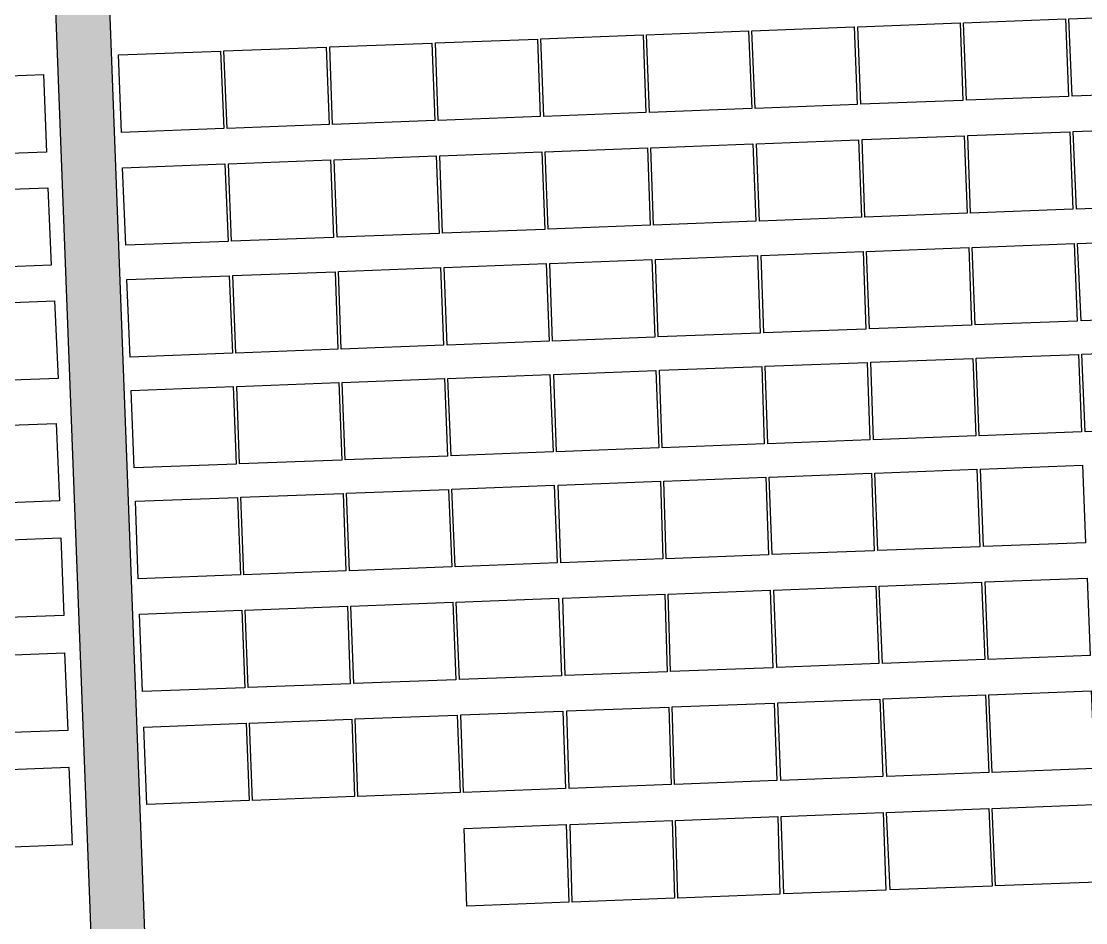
# Model space of a CAD drawing. Header units: metres. Extents: x 1956498 to 1957612, y 2277909 to 2278547.
# Drawn here: x 1956803.3 to 1956881.9, y 2278049.8 to 2278116.3 of the extents above; entities that cross this region are included whole.
import ezdxf

# ---------------------------------------------------------------- set-up
doc = ezdxf.new("R2010")
doc.units = ezdxf.units.M
doc.layers.add('PVcase PV Modules (full frames)', color=142, linetype='Continuous')
doc.layers.add('UBS-100-Circulation intérieure lourde', color=252, linetype='Continuous')

# ---------------------------------------------------------------- blocks, each defined once
blk = doc.blocks.new('3P6@20DEG F FX ID1 PVBlock')
at = {"color": 0, "transparency": 33554687}
blk.add_polyline3d([(0, 0, 2.083586713139974), (7.539539347030692, 0.2870042413902952, 2.083586713139975), (7.757297679336461, -5.433460050740019, 1.675326544159361e-15), (0.2177583323057694, -5.720464292130313, 0)], close=True, dxfattribs=at)

msp = doc.modelspace()

# ---------------------------------------------------------------- hatches: boundary and pattern name
at = {"layer": 'UBS-100-Circulation intérieure lourde', "transparency": 33554687}
h = msp.add_hatch(color=256, dxfattribs=at)
h.dxf.hatch_style = 1
edge = h.paths.add_edge_path()
edge.add_arc((1956764.775937202, 2278354.047734615), 10.98888332588078, 38.055118836919576, 92.19845196404327, ccw=False)
edge.add_arc((1956785.235277975, 2278370.073881621), 15.0000000032406, 218.0847095287733, 272.1729597382801)
edge.add_line((1956785.804021141, 2278355.084667789), (1956796.795983654, 2278355.501741271))
edge.add_line((1956796.795983654, 2278355.501741271), (1956798.696412464, 2278305.415981365))
edge.add_line((1956798.696412464, 2278305.415981365), (1956793.250331421, 2278305.209338011))
edge.add_line((1956793.250331421, 2278305.209338011), (1956793.705325957, 2278293.21796695))
edge.add_line((1956793.705325957, 2278293.21796695), (1956799.151407176, 2278293.424610309))
edge.add_line((1956799.151407176, 2278293.424610309), (1956805.262231156, 2278132.373971497))
edge.add_line((1956805.262231156, 2278132.373971497), (1956799.816150151, 2278132.167328046))
edge.add_line((1956799.816150151, 2278132.167328046), (1956800.271144691, 2278120.175957077))
edge.add_line((1956800.271144691, 2278120.175957077), (1956805.717225689, 2278120.382600434))
edge.add_line((1956805.717225689, 2278120.382600434), (1956808.505499487, 2278046.968937048))
edge.add_line((1956808.505499487, 2278046.968937048), (1956797.471805961, 2278046.520477231))
edge.add_arc((1956798.050883183, 2278031.558597255), 14.97308194175755, 92.21644131539423, 143.3305284562901)
edge.add_arc((1956776.381759162, 2278046.057097211), 11.14352137835336, 272.4211575891524, 330.0899243735837, ccw=False)
edge.add_line((1956776.852512727, 2278034.923523671), (1956777.009638957, 2278030.929814869))
edge.add_line((1956777.009638957, 2278030.929814869), (1956811.05939886, 2278032.310913297))
edge.add_line((1956811.05939886, 2278032.310913297), (1956845.09821501, 2278033.703832236))
edge.add_line((1956845.09821501, 2278033.703832236), (1956844.941310405, 2278037.691699671))
edge.add_arc((1956844.479915648, 2278048.799243783), 11.11712288870125, 215.1122603936908, 272.3786340929611, ccw=False)
edge.add_line((1956835.38581278, 2278042.404893593), (1956835.385812779, 2278042.404893593))
edge.add_arc((1956824.047902401, 2278032.596641205), 14.99166523962915, 40.86258006122761, 92.23155383180028)
edge.add_line((1956823.464155207, 2278047.576937126), (1956812.498220958, 2278047.131225021))
edge.add_line((1956812.498220958, 2278047.131225021), (1956800.793107333, 2278355.653406116))
edge.add_line((1956800.793107333, 2278355.653406116), (1956811.785325112, 2278356.070489282))
edge.add_arc((1956811.231408061, 2278371.033193459), 14.9729536298442, 272.1201129472284, 326.3140567721247)
edge.add_arc((1956832.785994752, 2278356.711410502), 10.90591148877471, 91.9203326248624, 146.5138370824924, ccw=False)
edge.add_line((1956832.420539268, 2278367.611197091), (1956832.168946329, 2278371.604529158))
edge.add_line((1956832.168946329, 2278371.604529158), (1956798.235802155, 2278370.316987037))
edge.add_line((1956798.235802155, 2278370.316987037), (1956764.21250126, 2278369.026024087))
edge.add_line((1956764.21250126, 2278369.026024087), (1956764.35439473, 2278365.028529609))

# ---------------------------------------------------------------- linework, layer by layer
msp.add_lwpolyline([(1956796.795983654, 2278355.501741271), (1956798.696412464, 2278305.415981365), (1956793.250331421, 2278305.209338011), (1956793.705325957, 2278293.217966949), (1956799.151407176, 2278293.424610308), (1956805.262231156, 2278132.373971497), (1956799.816150151, 2278132.167328045), (1956800.271144692, 2278120.175957076), (1956805.717225689, 2278120.382600434), (1956808.505499487, 2278046.968937048), (1956797.471805961, 2278046.52047723, 0.2268002442284344), (1956786.041064621, 2278040.500489724, -0.2570762172775547), (1956776.852512727, 2278034.92352367), (1956844.941310405, 2278037.69169967, -0.2552052530752312), (1956835.38581278, 2278042.404893592), (1956835.38581278, 2278042.404893592, 0.2279698997739576), (1956823.464155208, 2278047.576937125), (1956812.498220959, 2278047.131225021), (1956800.793107334, 2278355.653406115)], format="xyb", dxfattribs=at)

# ---------------------------------------------------------------- block references
at = {"layer": 'PVcase PV Modules (full frames)', "color": 144, "true_color": 0x007ca5, "transparency": 33554687, "extrusion": (0.004465130185348807, 0.0001699720954516461, 0.9999900168111253), "rotation": 359.9999782576459}
msp.add_blockref('3P6@20DEG F FX ID1 PVBlock', (1956842.793942169, 2278114.287144008, 9739.045450364352), dxfattribs=at)
at = {"layer": 'PVcase PV Modules (full frames)', "color": 144, "true_color": 0x007ca5, "transparency": 33554687, "extrusion": (-0.0002404510007188442, -9.153139718015754e-06, 0.9999999710497677), "rotation": 359.9999999369494}
msp.add_blockref('3P6@20DEG F FX ID1 PVBlock', (1956872.934003578, 2278116.207705443, 122.7606528391332), dxfattribs=at)
at = {"layer": 'PVcase PV Modules (full frames)', "color": 144, "true_color": 0x007ca5, "transparency": 33554687, "extrusion": (-0.01262729253830474, -0.0004806774457907387, 0.9999201570287226), "rotation": 359.9998261102386}
msp.add_blockref('3P6@20DEG F FX ID1 PVBlock', (1956732.395962489, 2278104.658393991, -25191.04628782118), dxfattribs=at)
at = {"layer": 'PVcase PV Modules (full frames)', "color": 144, "true_color": 0x007ca5, "transparency": 33554687, "extrusion": (-0.007596525771502273, -0.0002891735178901191, 0.9999711041699553), "rotation": 359.9999370678653}
msp.add_blockref('3P6@20DEG F FX ID1 PVBlock', (1956797.663556142, 2278111.100125132, -14909.99808507604), dxfattribs=at)
at = {"layer": 'PVcase PV Modules (full frames)', "color": 144, "true_color": 0x007ca5, "transparency": 33554687, "extrusion": (-0.009394792952423625, -0.0003576273430274145, 0.9999558040073896), "rotation": 359.9999037456887}
msp.add_blockref('3P6@20DEG F FX ID1 PVBlock', (1956776.664099775, 2278109.112313121, -18584.90339205904), dxfattribs=at)
at = {"layer": 'PVcase PV Modules (full frames)', "color": 144, "true_color": 0x007ca5, "transparency": 33554687, "extrusion": (0.004147744693461046, 0.0001578903251822985, 0.9999913856051976), "rotation": 359.999981238738}
msp.add_blockref('3P6@20DEG F FX ID1 PVBlock', (1956806.68721788, 2278113.019023739, 9090.261524175376), dxfattribs=at)
at = {"layer": 'PVcase PV Modules (full frames)', "color": 144, "true_color": 0x007ca5, "transparency": 33554687, "extrusion": (0.004794491113222345, 0.0001825097292376117, 0.9999884897063386), "rotation": 359.9999749317694}
msp.add_blockref('3P6@20DEG F FX ID1 PVBlock', (1956808.420801146, 2278112.860068576, 10411.92070142839), dxfattribs=at)
at = {"layer": 'PVcase PV Modules (full frames)', "color": 144, "true_color": 0x007ca5, "transparency": 33554687, "extrusion": (0.005366900050826471, 0.000204299361911496, 0.9999855772187993), "rotation": 359.9999685886722}
msp.add_blockref('3P6@20DEG F FX ID1 PVBlock', (1956810.167621517, 2278112.700328377, 11581.67184979202), dxfattribs=at)
at = {"layer": 'PVcase PV Modules (full frames)', "color": 144, "true_color": 0x007ca5, "transparency": 33554687, "extrusion": (-0.008130082300901093, -0.000309484173476691, 0.9999669024429393), "rotation": 359.9999279169372}
msp.add_blockref('3P6@20DEG F FX ID1 PVBlock', (1956750.80908275, 2278108.990218509, -16000.04379899994), dxfattribs=at)
at = {"layer": 'PVcase PV Modules (full frames)', "color": 144, "true_color": 0x007ca5, "transparency": 33554687, "extrusion": (-0.006472052051869001, -0.0002463686843303909, 0.999979025702394), "rotation": 359.9999543201457}
msp.add_blockref('3P6@20DEG F FX ID1 PVBlock', (1956781.268935773, 2278111.091372663, -12611.78698470117), dxfattribs=at)
at = {"layer": 'PVcase PV Modules (full frames)', "color": 144, "true_color": 0x007ca5, "transparency": 33554687, "extrusion": (-0.01013256317447021, -0.0003857117090811871, 0.9999485898734959), "rotation": 359.9998880340482}
msp.add_blockref('3P6@20DEG F FX ID1 PVBlock', (1956703.182375619, 2278104.517417885, -20092.21480295467), dxfattribs=at)
at = {"layer": 'PVcase PV Modules (full frames)', "color": 144, "true_color": 0x007ca5, "transparency": 33554687, "extrusion": (-0.01403634728343619, -0.0005343152968038929, 0.999901342864436), "rotation": 359.9997851349223}
msp.add_blockref('3P6@20DEG F FX ID1 PVBlock', (1956696.811675492, 2278093.502538368, -28071.06991027628), dxfattribs=at)
at = {"layer": 'PVcase PV Modules (full frames)', "color": 144, "true_color": 0x007ca5, "transparency": 33554687, "extrusion": (-0.003276014279067355, -0.0001247065569487071, 0.9999946260749195), "rotation": 359.9999882961464}
msp.add_blockref('3P6@20DEG F FX ID1 PVBlock', (1956849.07829966, 2278106.544366863, -6081.055282826434), dxfattribs=at)
at = {"layer": 'PVcase PV Modules (full frames)', "color": 144, "true_color": 0x007ca5, "transparency": 33554687, "extrusion": (0.006367118261743578, 0.0002423742171030242, 0.9999797003238515), "rotation": 359.9999557894016}
msp.add_blockref('3P6@20DEG F FX ID1 PVBlock', (1956821.783663779, 2278104.345957854, 13625.49464796801), dxfattribs=at)
at = {"layer": 'PVcase PV Modules (full frames)', "color": 144, "true_color": 0x007ca5, "transparency": 33554687, "extrusion": (0.003985068869502199, 0.000151697818014571, 0.9999920480753222), "rotation": 359.9999826815295}
msp.add_blockref('3P6@20DEG F FX ID1 PVBlock', (1956855.167899587, 2278106.575918573, 8757.563104435056), dxfattribs=at)
at = {"layer": 'PVcase PV Modules (full frames)', "color": 144, "true_color": 0x007ca5, "transparency": 33554687, "extrusion": (0.005542867856959036, 0.0002109978489653611, 0.9999846159295792), "rotation": 359.9999664950835}
msp.add_blockref('3P6@20DEG F FX ID1 PVBlock', (1956808.508432373, 2278104.22245757, 11941.00630586778), dxfattribs=at)
at = {"layer": 'PVcase PV Modules (full frames)', "color": 144, "true_color": 0x007ca5, "transparency": 33554687, "extrusion": (0.005645245205420819, 0.0002148950012817551, 0.999984042386032), "rotation": 359.9999652459649}
msp.add_blockref('3P6@20DEG F FX ID1 PVBlock', (1956815.114243083, 2278104.429362571, 12150.2211479826), dxfattribs=at)
at = {"layer": 'PVcase PV Modules (full frames)', "color": 144, "true_color": 0x007ca5, "transparency": 33554687, "extrusion": (-0.004568549797122214, -0.0001739089231351033, 0.9999895489996071), "rotation": 359.9999772388007}
msp.add_blockref('3P6@20DEG F FX ID1 PVBlock', (1956800.986783567, 2278104.319325712, -8722.165809677717), dxfattribs=at)
at = {"layer": 'PVcase PV Modules (full frames)', "color": 144, "true_color": 0x007ca5, "transparency": 33554687, "extrusion": (0.003367922594808525, 0.0001282051893216707, 0.999994320314283), "rotation": 359.9999876302313}
msp.add_blockref('3P6@20DEG F FX ID1 PVBlock', (1956813.227215677, 2278105.155896392, 7496.381777959659), dxfattribs=at)
at = {"layer": 'PVcase PV Modules (full frames)', "color": 144, "true_color": 0x007ca5, "transparency": 33554687, "extrusion": (0.003877136356482231, 0.0001475891997562362, 0.9999924729872227), "rotation": 359.9999836069438}
msp.add_blockref('3P6@20DEG F FX ID1 PVBlock', (1956817.094310395, 2278105.159606186, 8536.986376941437), dxfattribs=at)
at = {"layer": 'PVcase PV Modules (full frames)', "color": 144, "true_color": 0x007ca5, "transparency": 33554687, "extrusion": (-0.01286632713447771, -0.0004897766678761937, 0.9999171054366878), "rotation": 359.9998194641849}
msp.add_blockref('3P6@20DEG F FX ID1 PVBlock', (1956656.737148204, 2278093.201491558, -25679.03548236358), dxfattribs=at)
at = {"layer": 'PVcase PV Modules (full frames)', "color": 144, "true_color": 0x007ca5, "transparency": 33554687, "extrusion": (-0.009313759781616745, -0.0003545426898882226, 0.9999565631457256), "rotation": 359.9999053990137}
msp.add_blockref('3P6@20DEG F FX ID1 PVBlock', (1956718.58246041, 2278097.358426922, -18419.29173092917), dxfattribs=at)
at = {"layer": 'PVcase PV Modules (full frames)', "color": 144, "true_color": 0x007ca5, "transparency": 33554687, "extrusion": (0.002375259846409847, 9.041794451171156e-05, 0.9999971749786383), "rotation": 359.9999938473953}
msp.add_blockref('3P6@20DEG F FX ID1 PVBlock', (1956866.504017285, 2278099.141330965, 5467.325570308233), dxfattribs=at)
at = {"layer": 'PVcase PV Modules (full frames)', "color": 144, "true_color": 0x007ca5, "transparency": 33554687, "extrusion": (-0.01432280119611947, -0.0005452196086084763, 0.9998972747745014), "rotation": 359.9997762750401}
msp.add_blockref('3P6@20DEG F FX ID1 PVBlock', (1956689.358171981, 2278084.638491756, -28656.90348815421), dxfattribs=at)
at = {"layer": 'PVcase PV Modules (full frames)', "color": 144, "true_color": 0x007ca5, "transparency": 33554687, "extrusion": (0.00533295342892177, 0.0002030071311770867, 0.9999857590965131), "rotation": 359.9999689847831}
msp.add_blockref('3P6@20DEG F FX ID1 PVBlock', (1956818.994294637, 2278096.446043577, 11511.70296772607), dxfattribs=at)
at = {"layer": 'PVcase PV Modules (full frames)', "color": 144, "true_color": 0x007ca5, "transparency": 33554687, "extrusion": (0.0123810613317039, 0.0004713042735842799, 0.9999232406502923), "rotation": 359.9998328260493}
msp.add_blockref('3P6@20DEG F FX ID1 PVBlock', (1956700.297603955, 2278087.071725106, 25915.0142967962), dxfattribs=at)
at = {"layer": 'PVcase PV Modules (full frames)', "color": 144, "true_color": 0x007ca5, "transparency": 33554687, "extrusion": (0.00612267240851852, 0.000233069007137711, 0.9999812291045347), "rotation": 359.9999591189281}
msp.add_blockref('3P6@20DEG F FX ID1 PVBlock', (1956825.249786926, 2278096.332284126, 13125.50138849236), dxfattribs=at)
at = {"layer": 'PVcase PV Modules (full frames)', "color": 144, "true_color": 0x007ca5, "transparency": 33554687, "extrusion": (0.005758603437981113, 0.0002192101579569603, 0.9999833950788136), "rotation": 359.9999638361966}
msp.add_blockref('3P6@20DEG F FX ID1 PVBlock', (1956790.727092445, 2278095.186394825, 12381.46314220911), dxfattribs=at)
at = {"layer": 'PVcase PV Modules (full frames)', "color": 144, "true_color": 0x007ca5, "transparency": 33554687, "extrusion": (-0.003364258320490956, -0.0001280657030450756, 0.9999943326665051), "rotation": 359.9999876571331}
msp.add_blockref('3P6@20DEG F FX ID1 PVBlock', (1956825.50402882, 2278097.359821844, -6261.589399260219), dxfattribs=at)
at = {"layer": 'PVcase PV Modules (full frames)', "color": 144, "true_color": 0x007ca5, "transparency": 33554687, "extrusion": (0.004315443792823706, 0.0001642740511075927, 0.9999906749359752), "rotation": 359.9999796909738}
msp.add_blockref('3P6@20DEG F FX ID1 PVBlock', (1956821.43476756, 2278096.920794945, 9432.35456002917), dxfattribs=at)
at = {"layer": 'PVcase PV Modules (full frames)', "color": 144, "true_color": 0x007ca5, "transparency": 33554687, "extrusion": (-0.01277798636905604, -0.0004864138398310466, 0.9999182398906066), "rotation": 359.9998219349089}
msp.add_blockref('3P6@20DEG F FX ID1 PVBlock', (1956659.208622848, 2278085.119312684, -25498.82652354618), dxfattribs=at)
at = {"layer": 'PVcase PV Modules (full frames)', "color": 144, "true_color": 0x007ca5, "transparency": 33554687, "extrusion": (0.002743944891370248, 0.0001044525117140805, 0.9999962299209462), "rotation": 359.9999917891573}
msp.add_blockref('3P6@20DEG F FX ID1 PVBlock', (1956809.866452142, 2278096.911930678, 6220.878270628558), dxfattribs=at)
at = {"layer": 'PVcase PV Modules (full frames)', "color": 144, "true_color": 0x007ca5, "transparency": 33554687, "extrusion": (-0.02161300837264936, -0.0008227326347991373, 0.9997660731291572), "rotation": 87.82000000000001}
msp.add_blockref('3P6@20DEG F FX ID1 PVBlock', (-2202011.986911669, 2041574.087308982, -43553.57655676675), dxfattribs=at)
at = {"layer": 'PVcase PV Modules (full frames)', "color": 144, "true_color": 0x007ca5, "transparency": 33554687, "extrusion": (-0.01445799552067673, -0.0005503659899421198, 0.999895326253104), "rotation": 359.9997720313606}
msp.add_blockref('3P6@20DEG F FX ID1 PVBlock', (1956685.93134238, 2278076.164541422, -28933.57761837918), dxfattribs=at)
at = {"layer": 'PVcase PV Modules (full frames)', "color": 144, "true_color": 0x007ca5, "transparency": 33554687, "extrusion": (0.01233823078291717, 0.000469673862414968, 0.9999237708283619), "rotation": 359.9998339807225}
msp.add_blockref('3P6@20DEG F FX ID1 PVBlock', (1956701.668818385, 2278078.97292914, 25827.01176083547), dxfattribs=at)
at = {"layer": 'PVcase PV Modules (full frames)', "color": 144, "true_color": 0x007ca5, "transparency": 33554687, "extrusion": (0.0005974207262205183, 2.274174514219974e-05, 0.9999998212856285), "rotation": 359.9999996107786}
msp.add_blockref('3P6@20DEG F FX ID1 PVBlock', (1956865.283072625, 2278091.108247264, 1833.7159802411), dxfattribs=at)
at = {"layer": 'PVcase PV Modules (full frames)', "color": 144, "true_color": 0x007ca5, "transparency": 33554687, "extrusion": (-0.00306524189634482, -0.000116683179786662, 0.9999952953275093), "rotation": 359.9999897537094}
msp.add_blockref('3P6@20DEG F FX ID1 PVBlock', (1956866.480746382, 2278090.802263592, -5651.277085425335), dxfattribs=at)
at = {"layer": 'PVcase PV Modules (full frames)', "color": 144, "true_color": 0x007ca5, "transparency": 33554687, "extrusion": (-0.009327029594692492, -0.0003550478258733138, 0.9999564392812225), "rotation": 359.9999051292496}
msp.add_blockref('3P6@20DEG F FX ID1 PVBlock', (1956755.406080094, 2278083.555896098, -18447.27220079554), dxfattribs=at)
at = {"layer": 'PVcase PV Modules (full frames)', "color": 144, "true_color": 0x007ca5, "transparency": 33554687, "extrusion": (0.004578354218105944, 0.0001742821436035149, 0.9999895040941121), "rotation": 359.9999771410012}
msp.add_blockref('3P6@20DEG F FX ID1 PVBlock', (1956819.278879113, 2278088.555609223, 9969.256864111596), dxfattribs=at)
at = {"layer": 'PVcase PV Modules (full frames)', "color": 144, "true_color": 0x007ca5, "transparency": 33554687, "extrusion": (0.01846190042703226, 0.0007027808308700361, 0.9998293175996221), "rotation": 267.82}
msp.add_blockref('3P6@20DEG F FX ID1 PVBlock', (2202005.171020165, -2041730.531331452, 38341.14578620784), dxfattribs=at)
at = {"layer": 'PVcase PV Modules (full frames)', "color": 144, "true_color": 0x007ca5, "transparency": 33554687, "extrusion": (0.002294023512145351, 8.732555764087547e-05, 0.9999973649117145), "rotation": 359.99999426105}
msp.add_blockref('3P6@20DEG F FX ID1 PVBlock', (1956812.647925185, 2278088.913803911, 5300.953307854381), dxfattribs=at)
at = {"layer": 'PVcase PV Modules (full frames)', "color": 144, "true_color": 0x007ca5, "transparency": 33554687, "extrusion": (-0.003667509351532848, -0.0001396094231729213, 0.999993264919502), "rotation": 359.9999853316905}
msp.add_blockref('3P6@20DEG F FX ID1 PVBlock', (1956816.092828604, 2278088.72646097, -6881.71684816887), dxfattribs=at)
at = {"layer": 'PVcase PV Modules (full frames)', "color": 144, "true_color": 0x007ca5, "transparency": 33554687, "extrusion": (-0.0009672693125020626, -3.682060434688208e-05, 0.9999995315170503), "rotation": 359.9999989796926}
msp.add_blockref('3P6@20DEG F FX ID1 PVBlock', (1956811.091358102, 2278089.022847575, -1363.621842058633), dxfattribs=at)
at = {"layer": 'PVcase PV Modules (full frames)', "color": 144, "true_color": 0x007ca5, "transparency": 33554687, "extrusion": (-0.02089721889486191, -0.0007954849998161789, 0.9997813128109944), "rotation": 87.82000000000001}
msp.add_blockref('3P6@20DEG F FX ID1 PVBlock', (-2202002.949222445, 2041604.522775325, -42091.2361089115), dxfattribs=at)
at = {"layer": 'PVcase PV Modules (full frames)', "color": 144, "true_color": 0x007ca5, "transparency": 33554687, "extrusion": (-0.00233143816308522, -8.874980427128911e-05, 0.9999972782560782), "rotation": 359.9999940723229}
for p in [(1956862.418621407, 2278082.609381929, -4152.05458142827), (1956870.207980529, 2278082.90589514, -4152.054581428266), (1956870.555261948, 2278074.574312694, -4152.35011974054)]:
    msp.add_blockref('3P6@20DEG F FX ID1 PVBlock', p, dxfattribs=at)
at = {"layer": 'PVcase PV Modules (full frames)', "color": 144, "true_color": 0x007ca5, "transparency": 33554687, "extrusion": (0.01717546666207713, 0.0006538107373648918, 0.9998522770271915), "rotation": 267.82}
msp.add_blockref('3P6@20DEG F FX ID1 PVBlock', (2201996.984665002, -2041770.411981285, 35711.77768424739), dxfattribs=at)
at = {"layer": 'PVcase PV Modules (full frames)', "color": 144, "true_color": 0x007ca5, "transparency": 33554687, "extrusion": (0.018201653635908, 0.0006928741337333879, 0.9998340961031251), "rotation": 267.82}
msp.add_blockref('3P6@20DEG F FX ID1 PVBlock', (2201996.984665002, -2041740.450825099, 37808.85061110283), dxfattribs=at)
at = {"layer": 'PVcase PV Modules (full frames)', "color": 144, "true_color": 0x007ca5, "transparency": 33554687, "extrusion": (0.00373726395837868, 0.000142264740308331, 0.9999930062849685), "rotation": 359.9999847684112}
msp.add_blockref('3P6@20DEG F FX ID1 PVBlock', (1956842.552330683, 2278081.521301497, 8249.850228400732), dxfattribs=at)
at = {"layer": 'PVcase PV Modules (full frames)', "color": 144, "true_color": 0x007ca5, "transparency": 33554687, "extrusion": (-0.009330823109802312, -0.0003551922319008153, 0.9999564038389733), "rotation": 359.9999050520601}
msp.add_blockref('3P6@20DEG F FX ID1 PVBlock', (1956747.851958211, 2278075.073312529, -18455.39505743526), dxfattribs=at)
at = {"layer": 'PVcase PV Modules (full frames)', "color": 144, "true_color": 0x007ca5, "transparency": 33554687, "extrusion": (-0.009330823109787242, -0.0003551922319002417, 0.9999564038389736), "rotation": 359.9999050520601}
msp.add_blockref('3P6@20DEG F FX ID1 PVBlock', (1956755.641328003, 2278075.369814026, -18455.39505740443), dxfattribs=at)
at = {"layer": 'PVcase PV Modules (full frames)', "color": 144, "true_color": 0x007ca5, "transparency": 33554687, "extrusion": (0.001031962872501501, 3.928326489626813e-05, 0.9999994667545853), "rotation": 359.9999988386466}
msp.add_blockref('3P6@20DEG F FX ID1 PVBlock', (1956810.048203448, 2278080.785823426, 2721.447848152176), dxfattribs=at)
at = {"layer": 'PVcase PV Modules (full frames)', "color": 144, "true_color": 0x007ca5, "transparency": 33554687, "extrusion": (-0.0003935190618271389, -1.497991251372654e-05, 0.9999999224591721), "rotation": 359.9999998311241}
msp.add_blockref('3P6@20DEG F FX ID1 PVBlock', (1956819.604213146, 2278081.184985711, -191.5786632134048), dxfattribs=at)
at = {"layer": 'PVcase PV Modules (full frames)', "color": 144, "true_color": 0x007ca5, "transparency": 33554687, "extrusion": (-0.008245245345783645, -0.0003138680331279746, 0.9999659581285983), "rotation": 359.9999258603179}
msp.add_blockref('3P6@20DEG F FX ID1 PVBlock', (1956737.224633066, 2278072.918292937, -16236.85791685125), dxfattribs=at)
at = {"layer": 'PVcase PV Modules (full frames)', "color": 144, "true_color": 0x007ca5, "transparency": 33554687, "extrusion": (-0.002368362918170307, -9.015540225731083e-05, 0.9999971913606014), "rotation": 359.9999938830736}
msp.add_blockref('3P6@20DEG F FX ID1 PVBlock', (1956854.806570748, 2278073.968066033, -4227.89806533428), dxfattribs=at)
at = {"layer": 'PVcase PV Modules (full frames)', "color": 144, "true_color": 0x007ca5, "transparency": 33554687, "extrusion": (-0.0135213495895972, -0.0005147111120341404, 0.999908449898163), "rotation": 359.9998006133116}
msp.add_blockref('3P6@20DEG F FX ID1 PVBlock', (1956696.041498201, 2278061.031626918, -27020.0252041043), dxfattribs=at)
at = {"layer": 'PVcase PV Modules (full frames)', "color": 144, "true_color": 0x007ca5, "transparency": 33554687, "extrusion": (-0.0075740784332955, -0.000288319025198095, 0.9999712746914413), "rotation": 359.9999374392436}
msp.add_blockref('3P6@20DEG F FX ID1 PVBlock', (1956783.939561082, 2278069.257295767, -14865.76226027227), dxfattribs=at)
at = {"layer": 'PVcase PV Modules (full frames)', "color": 144, "true_color": 0x007ca5, "transparency": 33554687, "extrusion": (0.02110288709716394, 0.0008033140784459027, 0.9997769865538293), "rotation": 267.82}
msp.add_blockref('3P6@20DEG F FX ID1 PVBlock', (2201988.645902261, -2041614.265433901, 43737.25788930968), dxfattribs=at)
at = {"layer": 'PVcase PV Modules (full frames)', "color": 144, "true_color": 0x007ca5, "transparency": 33554687, "extrusion": (0.01825339893927224, 0.0006948438988415722, 0.9998331513903307), "rotation": 267.82}
msp.add_blockref('3P6@20DEG F FX ID1 PVBlock', (2201988.645902261, -2041738.505767875, 37914.16538025172), dxfattribs=at)
at = {"layer": 'PVcase PV Modules (full frames)', "color": 144, "true_color": 0x007ca5, "transparency": 33554687, "extrusion": (0.004290032810985613, 0.0001633067427310807, 0.9999907844322309), "rotation": 359.9999799294453}
msp.add_blockref('3P6@20DEG F FX ID1 PVBlock', (1956799.193984143, 2278071.353421247, 9379.171440536851), dxfattribs=at)
at = {"layer": 'PVcase PV Modules (full frames)', "color": 144, "true_color": 0x007ca5, "transparency": 33554687, "extrusion": (0.0009800395838342084, 3.730672450188522e-05, 0.9999995190651956), "rotation": 359.9999989525737}
msp.add_blockref('3P6@20DEG F FX ID1 PVBlock', (1956826.084383014, 2278073.055526261, 2615.052864548281), dxfattribs=at)
at = {"layer": 'PVcase PV Modules (full frames)', "color": 144, "true_color": 0x007ca5, "transparency": 33554687, "extrusion": (0.000825278893281421, 3.141551914507071e-05, 0.9999996589638486), "rotation": 359.9999992572585}
msp.add_blockref('3P6@20DEG F FX ID1 PVBlock', (1956810.866934412, 2278072.487117776, 2298.819944804372), dxfattribs=at)
at = {"layer": 'PVcase PV Modules (full frames)', "color": 144, "true_color": 0x007ca5, "transparency": 33554687, "extrusion": (-0.008023241976301304, -0.0003054171310619933, 0.9999677666347881), "rotation": 359.999929799058}
msp.add_blockref('3P6@20DEG F FX ID1 PVBlock', (1956740.910257039, 2278064.698583385, -15783.47014071467), dxfattribs=at)
at = {"layer": 'PVcase PV Modules (full frames)', "color": 144, "true_color": 0x007ca5, "transparency": 33554687, "extrusion": (-0.01274604778377998, -0.0004851980481206624, 0.9999186481153093), "rotation": 359.9998228239803}
msp.add_blockref('3P6@20DEG F FX ID1 PVBlock', (1956723.58419869, 2278054.529140915, -25435.99445172225), dxfattribs=at)
at = {"layer": 'PVcase PV Modules (full frames)', "color": 144, "true_color": 0x007ca5, "transparency": 33554687, "extrusion": (0.02074882918287282, 0.0007898363156248399, 0.9997844078830868), "rotation": 267.82}
msp.add_blockref('3P6@20DEG F FX ID1 PVBlock', (2201980.308958119, -2041637.419390191, 43013.30922815611), dxfattribs=at)
at = {"layer": 'PVcase PV Modules (full frames)', "color": 144, "true_color": 0x007ca5, "transparency": 33554687, "extrusion": (-0.003784288971309982, -0.0001440548202510841, 0.9999928291768848), "rotation": 359.999984382688}
msp.add_blockref('3P6@20DEG F FX ID1 PVBlock', (1956847.445137877, 2278065.006010509, -7121.884741417179), dxfattribs=at)
at = {"layer": 'PVcase PV Modules (full frames)', "color": 144, "true_color": 0x007ca5, "transparency": 33554687, "extrusion": (-0.01890480402991912, -0.0007196406424188192, 0.9998210292357008), "rotation": 87.82000000000001}
msp.add_blockref('3P6@20DEG F FX ID1 PVBlock', (-2201980.30895812, 2041752.14569178, -38022.04461642807), dxfattribs=at)
at = {"layer": 'PVcase PV Modules (full frames)', "color": 144, "true_color": 0x007ca5, "transparency": 33554687, "extrusion": (0.006167726724902798, 0.0002347840694644725, 0.9999809518303274), "rotation": 359.9999585150535}
msp.add_blockref('3P6@20DEG F FX ID1 PVBlock', (1956786.94093423, 2278061.780249147, 13216.05093593618), dxfattribs=at)
at = {"layer": 'PVcase PV Modules (full frames)', "color": 144, "true_color": 0x007ca5, "transparency": 33554687, "extrusion": (0.005644857886909441, 0.0002148802574027967, 0.999984044575668), "rotation": 359.9999652507337}
msp.add_blockref('3P6@20DEG F FX ID1 PVBlock', (1956801.09461129, 2278062.559256025, 12147.54222642299), dxfattribs=at)
at = {"layer": 'PVcase PV Modules (full frames)', "color": 144, "true_color": 0x007ca5, "transparency": 33554687, "extrusion": (0.02110288709717893, 0.0008033140784464735, 0.999776986553829), "rotation": 267.82}
msp.add_blockref('3P6@20DEG F FX ID1 PVBlock', (2201980.30895812, -2041614.251812472, 43736.84660857306), dxfattribs=at)
at = {"layer": 'PVcase PV Modules (full frames)', "color": 144, "true_color": 0x007ca5, "transparency": 33554687, "extrusion": (-0.001096342849321886, -4.173398841631137e-05, 0.9999993981451344), "rotation": 359.9999986892223}
msp.add_blockref('3P6@20DEG F FX ID1 PVBlock', (1956811.852217859, 2278064.161382015, -1628.35037952453), dxfattribs=at)
at = {"layer": 'PVcase PV Modules (full frames)', "color": 144, "true_color": 0x007ca5, "transparency": 33554687, "extrusion": (0.004983822357313399, 0.0001897169162527221, 0.9999875626837578), "rotation": 359.9999729128099}
msp.add_blockref('3P6@20DEG F FX ID1 PVBlock', (1956792.793740479, 2278062.516550943, 10796.69224204615), dxfattribs=at)
at = {"layer": 'PVcase PV Modules (full frames)', "color": 144, "true_color": 0x007ca5, "transparency": 33554687, "extrusion": (-0.0101590817652802, -0.0003867211803085184, 0.9999483204168179), "rotation": 359.9998874471994}
msp.add_blockref('3P6@20DEG F FX ID1 PVBlock', (1956704.535433591, 2278053.347586374, -20148.42932299214), dxfattribs=at)
at = {"layer": 'PVcase PV Modules (full frames)', "color": 144, "true_color": 0x007ca5, "transparency": 33554687, "extrusion": (-0.01775512099728142, -0.0006758761773190481, 0.999842136974515), "rotation": 87.82000000000001}
msp.add_blockref('3P6@20DEG F FX ID1 PVBlock', (-2201971.923772256, 2041794.468133766, -35673.02205434556), dxfattribs=at)
at = {"layer": 'PVcase PV Modules (full frames)', "color": 144, "true_color": 0x007ca5, "transparency": 33554687, "extrusion": (-0.01752767000832911, -0.000667217903181459, 0.9998461559681814), "rotation": 87.82000000000001}
msp.add_blockref('3P6@20DEG F FX ID1 PVBlock', (-2201971.923772255, 2041810.331271309, -35208.20239072009), dxfattribs=at)
at = {"layer": 'PVcase PV Modules (full frames)', "color": 144, "true_color": 0x007ca5, "transparency": 33554687, "extrusion": (0.02516178230657068, 0.0009578222104204731, 0.9996829333782636), "rotation": 267.82}
msp.add_blockref('3P6@20DEG F FX ID1 PVBlock', (2201971.923772255, -2041419.63360605, 52031.12510314585), dxfattribs=at)
at = {"layer": 'PVcase PV Modules (full frames)', "color": 144, "true_color": 0x007ca5, "transparency": 33554687, "extrusion": (0.02578846666739944, 0.0009816779211333107, 0.9996669401832811), "rotation": 267.82}
msp.add_blockref('3P6@20DEG F FX ID1 PVBlock', (2201971.923772255, -2041394.385659172, 53311.78826093093), dxfattribs=at)
at = {"layer": 'PVcase PV Modules (full frames)', "color": 144, "true_color": 0x007ca5, "transparency": 33554687, "extrusion": (0.01339876453298158, 0.0005100447220121016, 0.9999101024409001), "rotation": 359.9998042123798}
msp.add_blockref('3P6@20DEG F FX ID1 PVBlock', (1956675.50642359, 2278043.644116394, 27992.62330738172), dxfattribs=at)
at = {"layer": 'PVcase PV Modules (full frames)', "color": 144, "true_color": 0x007ca5, "transparency": 33554687, "extrusion": (0.01037941207628931, 0.0003951083948127255, 0.9999460543920892), "rotation": 359.9998825120309}
msp.add_blockref('3P6@20DEG F FX ID1 PVBlock', (1956724.21084954, 2278048.290490731, 21822.60664712912), dxfattribs=at)

doc.saveas('drawing.dxf')
